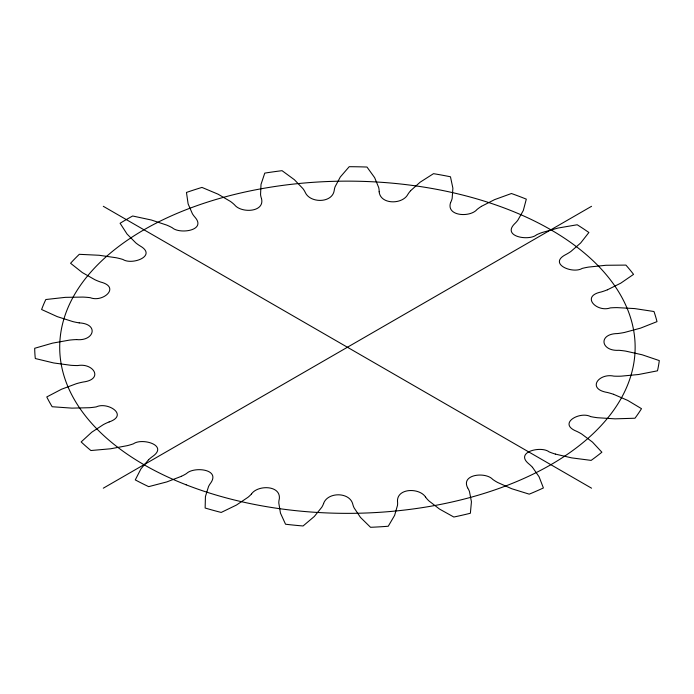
<?xml version="1.0" encoding="UTF-8"?>
<svg xmlns="http://www.w3.org/2000/svg" width="694" height="694" viewBox="0 0 694 694"><rect width="100%" height="100%" fill="white"/><g stroke="black" fill="none" stroke-linecap="round" stroke-linejoin="round"><path stroke-width="1.04" d="M379.141 191.787C380.425 204.773 402.442 204.643 407.846 194.407A50.072 28.905 0 0 1 410.605 190.729M323.612 503.41C327.672 491.925 349.229 491.838 352.673 503.749A50.072 28.905 0 0 0 354.131 507.913L360.455 517.394L370.544 527.301A312.734 180.553 0 0 0 388.241 526.252L394.626 515.364L397.497 505.345A50.072 28.905 0 0 0 397.497 501.328M450.606 202.492C445.895 216.355 470.228 217.664 477.03 209.484A50.072 28.905 0 0 1 481.41 206.37M251.514 493.911C257.778 484.82 280.818 485.063 279.344 498.769A50.072 28.905 0 0 0 278.797 503.003L280.463 513.109L285.546 524.23A312.734 180.553 0 0 0 303.07 525.974L314.313 516.483L321.764 507.279A50.072 28.905 0 0 0 323.638 503.419M410.596 190.72L420.139 182.192L433.516 173.665A312.734 180.553 0 0 1 450.467 176.779L452.887 188.187L452.167 198.337A50.072 28.905 0 0 1 450.64 202.492M148.603 459.732L140.943 468.875L135.278 479.901A312.734 180.553 0 0 0 148.681 486.65L166.829 481.914L181.472 476.284M481.393 206.361L494.579 199.638L511.435 193.513A312.734 180.553 0 0 1 526.312 199.143L523.302 210.516L517.863 220.172A50.072 28.905 0 0 1 514.454 223.936C501.866 236.758 529.244 241.252 536.601 234.78A50.072 28.905 0 0 1 542.274 232.464L558.097 228.031L577.191 224.761A312.734 180.553 0 0 1 588.885 232.499L580.67 242.978L570.928 251.436A50.072 28.905 0 0 1 565.879 254.533C547.653 263.755 572.628 274.251 582.145 268.422A50.072 28.905 0 0 1 588.686 267.069L605.992 265.273L625.91 265.099A312.734 180.553 0 0 1 633.553 274.373L620.748 283.178L607.415 289.806M103.293 488.194L591.557 206.3M109.158 421.943C129.067 415.038 107.527 401.479 96.301 406.884A50.072 28.905 0 0 1 89.5 407.708L71.933 408.133L52.163 406.736A312.734 180.553 0 0 1 46.776 396.951L61.54 389.23L76.314 383.713A50.072 28.905 0 0 1 83.072 382.038C103.953 379.427 93.638 362.719 77.745 365.556A50.072 28.905 0 0 1 70.814 365.287L53.698 362.962L35.307 358.538A312.734 180.553 0 0 1 34.7 348.275L52.518 343.14L69.322 340.129A50.072 28.905 0 0 1 76.618 339.574M76.618 339.592C94.202 341.37 99.207 323.872 79.185 322.875M590.525 416.556C579.846 410.961 557.247 423.583 576.636 431.304A50.072 28.905 0 0 1 581.719 434.036L592.45 442.078L601.88 452.21A312.734 180.553 0 0 1 591.141 460.391L571.7 457.884L555.374 454.093M613.6 394.313L627.68 400.395L641.499 408.679A312.734 180.553 0 0 1 634.975 418.23L615.084 418.846L597.595 417.736A50.072 28.905 0 0 1 590.516 416.574M103.293 206.3L591.557 488.194M532.489 467.305L539.056 476.726L543.402 487.951A312.734 180.553 0 0 1 529.227 494.154L511.678 488.715L497.737 482.521A50.072 28.905 0 0 1 492.731 479.407C485.679 471.608 460.634 474.202 467.626 487.821M425.613 497.13C419.61 487.639 397.02 487.821 397.471 501.328M261.499 198.527C265.056 212.416 241.252 213.388 234.615 204.904A50.072 28.905 0 0 0 230.408 201.416L218.063 194.181L201.963 187.415A312.734 180.553 0 0 0 186.46 192.446L188.126 203.906L192.403 213.752A50.072 28.905 0 0 0 195.17 217.439C206.552 230.677 179.451 234.407 172.277 227.753A50.072 28.905 0 0 0 166.603 225.056L151.335 220.007L132.667 215.999A312.734 180.553 0 0 0 120.097 223.26L127.045 234.034L135.772 242.857A50.072 28.905 0 0 0 140.153 245.962C157.573 255.921 132.025 265.446 122.933 259.469A50.072 28.905 0 0 0 116.202 257.752L99.147 255.271L79.298 254.316A312.734 180.553 0 0 0 70.58 263.269L82.317 272.56L94.835 279.691A50.072 28.905 0 0 0 100.517 282.007C121.016 287.134 102.92 302.723 90.246 297.691A50.072 28.905 0 0 0 82.959 297.084L65.375 297.353L45.813 299.53A312.734 180.553 0 0 0 41.605 309.507L57.246 316.629L72.636 321.539A50.072 28.905 0 0 0 79.185 322.884M467.643 487.813A50.072 28.905 0 0 1 469.5 491.682L471.434 501.779L470.376 513.256A312.734 180.553 0 0 1 453.833 517.03L439.484 509.049L428.944 500.921A50.072 28.905 0 0 1 425.587 497.138M251.54 493.92A50.072 28.905 0 0 1 247.914 497.338L236.454 505.05L221.195 512.441A312.734 180.553 0 0 1 205.138 508.025L205.433 496.531L208.538 486.529A50.072 28.905 0 0 1 211.037 482.538C220.119 468.71 193.34 466.576 186.539 473.534A50.072 28.905 0 0 1 181.464 476.275M148.62 459.74A50.072 28.905 0 0 1 152.871 456.27C168.581 445.019 141.715 437.654 133.491 443.787A50.072 28.905 0 0 1 127.323 445.643L110.598 448.784L90.905 450.527A312.734 180.553 0 0 1 81.155 441.939L91.755 432.206L103.406 424.589A50.072 28.905 0 0 1 109.14 421.926M261.482 198.536A50.072 28.905 0 0 1 260.554 194.554L261.013 184.404L264.77 173.11A312.734 180.553 0 0 1 282.05 170.681L294.386 179.711L302.905 188.595A50.072 28.905 0 0 1 305.343 192.602C310.279 203.307 332.088 203.299 334.187 190.659A50.072 28.905 0 0 1 335.124 186.686L340.312 176.987L349.212 166.699A312.734 180.553 0 0 1 366.987 167.046L374.647 177.664L378.698 187.545A50.072 28.905 0 0 1 379.167 191.787M607.397 289.797A50.072 28.905 0 0 1 601.108 291.992C580.401 296.26 596.961 312.647 610.278 307.902A50.072 28.905 0 0 1 617.2 307.624L634.715 308.587L653.974 311.519A312.734 180.553 0 0 1 656.992 321.643L640.553 328.132L624.617 332.426A50.072 28.905 0 0 1 617.521 333.562C597.907 333.753 600.709 351.476 618.909 350.305A50.072 28.905 0 0 1 625.719 351.121L642.124 354.773L659.3 360.594A312.734 180.553 0 0 1 657.478 370.813L638.619 374.5L621.26 376.157A50.072 28.905 0 0 1 613.895 376.139C598.714 372.791 586.465 389.03 607.415 392.483A50.072 28.905 0 0 1 613.583 394.322M555.382 454.084A50.072 28.905 0 0 1 549.101 451.872C541.181 445.565 514.237 452.011 528.854 463.887A50.072 28.905 0 0 1 532.471 467.314M186.157 484.811A287.715 166.109 0 0 0 634.403 359.093A287.715 166.109 0 0 0 221.707 197.833A287.715 166.109 0 0 0 186.157 484.811"/></g></svg>
